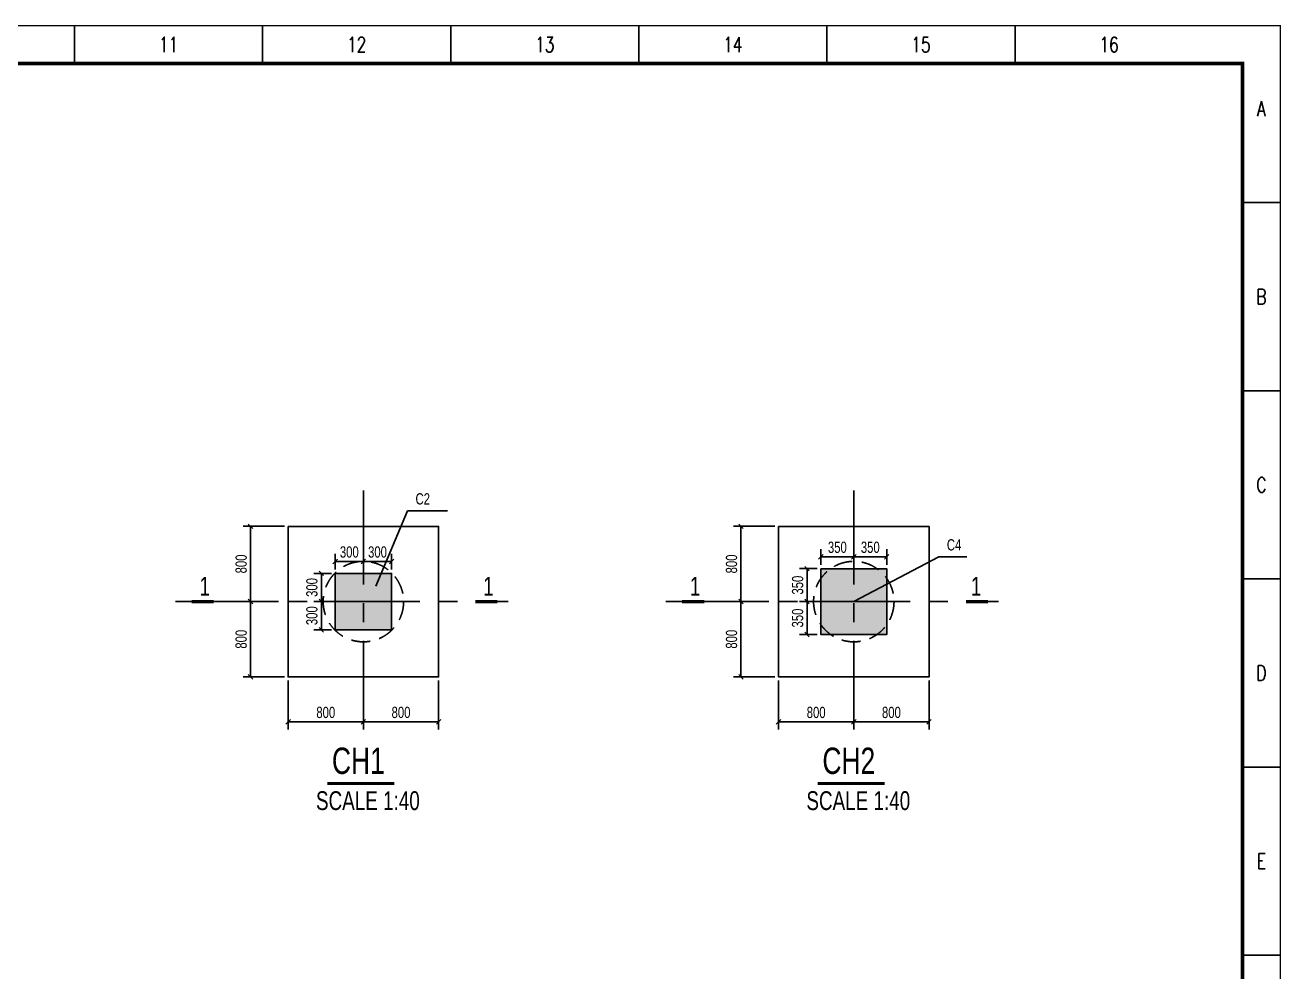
# Model space of a CAD drawing. Extents: x -84745 to 85, y -317996 to 13282.
# Drawn here: x -33296 to 85, y -283721 to -258561 of the extents above; entities that cross this region are included whole.
import ezdxf
from ezdxf.enums import TextEntityAlignment as Align

# ---------------------------------------------------------------- set-up
doc = ezdxf.new("R2010")
doc.units = 0
doc.header["$LTSCALE"] = 2000
doc.header["$MEASUREMENT"] = 0
doc.linetypes.add('CENTER', pattern=[2, 1.25, -0.25, 0.25, -0.25])
doc.linetypes.add('HIDDEN', pattern=[0.375, 0.25, -0.125])
doc.layers.get('0').update_dxf_attribs({"linetype": 'CONTINUOUS'})
doc.layers.get('DEFPOINTS').update_dxf_attribs({"linetype": 'CONTINUOUS'})
for name, color, linetype in [('1', 3, 'CONTINUOUS'), ('4', 2, 'CONTINUOUS'), ('7', 6, 'CONTINUOUS'), ('S_01', 3, 'CONTINUOUS'), ('S_02', 151, 'CENTER'), ('S_03_HIDD', 4, 'HIDDEN'), ('S_04', 2, 'CONTINUOUS'), ('TK', 1, 'CONTINUOUS')]:
    doc.layers.add(name, color=color, linetype=linetype)
doc.styles.add('KS', font='kstxt.shx', dxfattribs={"width": 0.75, "bigfont": 'kshz.shx'})
doc.styles.add('TK-HZ', font='txt.shx', dxfattribs={"width": 0.8, "bigfont": 'hztxt.shx'})
doc.dimstyles.new('KSDIM1', dxfattribs={"dimtxt": 300, "dimasz": 120, "dimexe": 200, "dimexo": 100, "dimgap": 100, "dimtad": 1, "dimdec": 0, "dimzin": 14, "dimdsep": 46, "dimtxsty": 'KS', "dimblk1": 'OBLIQUE', "dimblk2": 'OBLIQUE', "dimsah": 1, "dimcen": -900, "dimclrd": 7, "dimclre": 7, "dimclrt": 2, "dimazin": 3, "dimtfac": 1, "dimtdec": 0, "dimtix": 1, "dimtmove": 2, "dimatfit": 2, "dimfxl": 1, "dimtolj": 1, "dimtzin": 14, "dimlwd": -3, "dimarcsym": 0})

# ---------------------------------------------------------------- blocks, each defined once
blk = doc.blocks.new('_OBLIQUE')
at = {"color": 1}
blk.add_line((-0.5, -0.5), (0.5, 0.5), dxfattribs=at)
blk = doc.blocks.new('*D139')
at = {"layer": 'DEFPOINTS', "color": 0, "transparency": 16777216}
for p in [(-25422, -273880), (-25054, -273880), (-25054, -274630)]:
    blk.add_point(p, dxfattribs=at)
at = {"layer": 'S_04', "color": 7, "lineweight": -2, "transparency": 16777216}
for p, q in [((-25154, -273880), (-25622, -273880)), ((-25154, -274630), (-25622, -274630))]:
    blk.add_line(p, q, dxfattribs=at)
at = {"layer": 'S_04', "color": 7, "lineweight": -3, "transparency": 16777216}
blk.add_line((-25422, -274630), (-25422, -273880), dxfattribs=at)
at = {"layer": 'S_04', "color": 7, "linetype": 'ByBlock', "lineweight": -3, "transparency": 16777216, "xscale": 120, "yscale": 120, "zscale": 120}
for p, rotation in [((-25422, -273880), 90), ((-25422, -274630), 270)]:
    blk.add_blockref('_OBLIQUE', p, dxfattribs=dict(at, rotation=rotation))
at = {"layer": 'S_04', "color": 2, "transparency": 16777216, "insert": (-25672, -274255), "char_height": 300, "attachment_point": 5, "rotation": 90, "style": 'KS'}
blk.add_mtext('\\A1;300', dxfattribs=at)
blk = doc.blocks.new('*D140')
at = {"layer": 'DEFPOINTS', "color": 0, "transparency": 16777216}
for p in [(-24304, -272814), (-25054, -273130), (-24304, -273130)]:
    blk.add_point(p, dxfattribs=at)
at = {"layer": 'S_04', "color": 7, "lineweight": -2, "transparency": 16777216}
for p, q in [((-25054, -273030), (-25054, -272614)), ((-24304, -273030), (-24304, -272614))]:
    blk.add_line(p, q, dxfattribs=at)
at = {"layer": 'S_04', "color": 7, "lineweight": -3, "transparency": 16777216}
blk.add_line((-25054, -272814), (-24304, -272814), dxfattribs=at)
at = {"layer": 'S_04', "color": 7, "linetype": 'ByBlock', "lineweight": -3, "transparency": 16777216, "xscale": 120, "yscale": 120, "zscale": 120, "rotation": 180}
blk.add_blockref('_OBLIQUE', (-25054, -272814), dxfattribs=at)
at = {"layer": 'S_04', "color": 7, "linetype": 'ByBlock', "lineweight": -3, "transparency": 16777216, "xscale": 120, "yscale": 120, "zscale": 120}
blk.add_blockref('_OBLIQUE', (-24304, -272814), dxfattribs=at)
at = {"layer": 'S_04', "color": 2, "transparency": 16777216, "insert": (-24679, -272564), "char_height": 300, "attachment_point": 5, "style": 'KS'}
blk.add_mtext('\\A1;300', dxfattribs=at)
blk = doc.blocks.new('*D141')
at = {"layer": 'DEFPOINTS', "color": 0, "transparency": 16777216}
for p in [(-24304, -275880), (-22304, -275880), (-22304, -277077)]:
    blk.add_point(p, dxfattribs=at)
at = {"layer": 'S_04', "color": 7, "lineweight": -2, "transparency": 16777216}
for p, q in [((-24304, -275980), (-24304, -277277)), ((-22304, -275980), (-22304, -277277))]:
    blk.add_line(p, q, dxfattribs=at)
at = {"layer": 'S_04', "color": 7, "lineweight": -3, "transparency": 16777216}
blk.add_line((-24304, -277077), (-22304, -277077), dxfattribs=at)
at = {"layer": 'S_04', "color": 7, "linetype": 'ByBlock', "lineweight": -3, "transparency": 16777216, "xscale": 120, "yscale": 120, "zscale": 120, "rotation": 180}
blk.add_blockref('_OBLIQUE', (-24304, -277077), dxfattribs=at)
at = {"layer": 'S_04', "color": 7, "linetype": 'ByBlock', "lineweight": -3, "transparency": 16777216, "xscale": 120, "yscale": 120, "zscale": 120}
blk.add_blockref('_OBLIQUE', (-22304, -277077), dxfattribs=at)
at = {"layer": 'S_04', "color": 2, "transparency": 16777216, "insert": (-23304, -276827), "char_height": 300, "attachment_point": 5, "style": 'KS'}
blk.add_mtext('\\A1;800', dxfattribs=at)
blk = doc.blocks.new('*D142')
at = {"layer": 'DEFPOINTS', "color": 0, "transparency": 16777216}
for p in [(-27303, -271880), (-26304, -271880), (-26464, -273880)]:
    blk.add_point(p, dxfattribs=at)
at = {"layer": 'S_04', "color": 7, "lineweight": -2, "transparency": 16777216}
for p, q in [((-26404, -271880), (-27503, -271880)), ((-26564, -273880), (-27503, -273880))]:
    blk.add_line(p, q, dxfattribs=at)
at = {"layer": 'S_04', "color": 7, "lineweight": -3, "transparency": 16777216}
blk.add_line((-27303, -273880), (-27303, -271880), dxfattribs=at)
at = {"layer": 'S_04', "color": 7, "linetype": 'ByBlock', "lineweight": -3, "transparency": 16777216, "xscale": 120, "yscale": 120, "zscale": 120}
for p, rotation in [((-27303, -271880), 90), ((-27303, -273880), 270)]:
    blk.add_blockref('_OBLIQUE', p, dxfattribs=dict(at, rotation=rotation))
at = {"layer": 'S_04', "color": 2, "transparency": 16777216, "insert": (-27553, -272880), "char_height": 300, "attachment_point": 5, "rotation": 90, "style": 'KS'}
blk.add_mtext('\\A1;800', dxfattribs=at)
blk = doc.blocks.new('*D143')
at = {"layer": 'DEFPOINTS', "color": 0, "transparency": 16777216}
for p in [(-27303, -273880), (-26464, -273880), (-26304, -275880)]:
    blk.add_point(p, dxfattribs=at)
at = {"layer": 'S_04', "color": 7, "lineweight": -2, "transparency": 16777216}
for p, q in [((-26564, -273880), (-27503, -273880)), ((-26404, -275880), (-27503, -275880))]:
    blk.add_line(p, q, dxfattribs=at)
at = {"layer": 'S_04', "color": 7, "lineweight": -3, "transparency": 16777216}
blk.add_line((-27303, -275880), (-27303, -273880), dxfattribs=at)
at = {"layer": 'S_04', "color": 7, "linetype": 'ByBlock', "lineweight": -3, "transparency": 16777216, "xscale": 120, "yscale": 120, "zscale": 120}
for p, rotation in [((-27303, -273880), 90), ((-27303, -275880), 270)]:
    blk.add_blockref('_OBLIQUE', p, dxfattribs=dict(at, rotation=rotation))
at = {"layer": 'S_04', "color": 2, "transparency": 16777216, "insert": (-27553, -274880), "char_height": 300, "attachment_point": 5, "rotation": 90, "style": 'KS'}
blk.add_mtext('\\A1;800', dxfattribs=at)
blk = doc.blocks.new('*D144')
at = {"layer": 'DEFPOINTS', "color": 0, "transparency": 16777216}
for p in [(-26304, -275880), (-24304, -275880), (-24304, -277077)]:
    blk.add_point(p, dxfattribs=at)
at = {"layer": 'S_04', "color": 7, "lineweight": -2, "transparency": 16777216}
for p, q in [((-26304, -275980), (-26304, -277277)), ((-24304, -275980), (-24304, -277277))]:
    blk.add_line(p, q, dxfattribs=at)
at = {"layer": 'S_04', "color": 7, "lineweight": -3, "transparency": 16777216}
blk.add_line((-26304, -277077), (-24304, -277077), dxfattribs=at)
at = {"layer": 'S_04', "color": 7, "linetype": 'ByBlock', "lineweight": -3, "transparency": 16777216, "xscale": 120, "yscale": 120, "zscale": 120, "rotation": 180}
blk.add_blockref('_OBLIQUE', (-26304, -277077), dxfattribs=at)
at = {"layer": 'S_04', "color": 7, "linetype": 'ByBlock', "lineweight": -3, "transparency": 16777216, "xscale": 120, "yscale": 120, "zscale": 120}
blk.add_blockref('_OBLIQUE', (-24304, -277077), dxfattribs=at)
at = {"layer": 'S_04', "color": 2, "transparency": 16777216, "insert": (-25304, -276827), "char_height": 300, "attachment_point": 5, "style": 'KS'}
blk.add_mtext('\\A1;800', dxfattribs=at)
blk = doc.blocks.new('*D145')
at = {"layer": 'DEFPOINTS', "color": 0, "transparency": 16777216}
for p in [(-24304, -272814), (-24304, -273130), (-23554, -273130)]:
    blk.add_point(p, dxfattribs=at)
at = {"layer": 'S_04', "color": 7, "lineweight": -2, "transparency": 16777216}
for p, q in [((-24304, -273030), (-24304, -272614)), ((-23554, -273030), (-23554, -272614))]:
    blk.add_line(p, q, dxfattribs=at)
at = {"layer": 'S_04', "color": 7, "lineweight": -3, "transparency": 16777216}
blk.add_line((-23554, -272814), (-24304, -272814), dxfattribs=at)
at = {"layer": 'S_04', "color": 7, "linetype": 'ByBlock', "lineweight": -3, "transparency": 16777216, "xscale": 120, "yscale": 120, "zscale": 120, "rotation": 180}
blk.add_blockref('_OBLIQUE', (-24304, -272814), dxfattribs=at)
at = {"layer": 'S_04', "color": 7, "linetype": 'ByBlock', "lineweight": -3, "transparency": 16777216, "xscale": 120, "yscale": 120, "zscale": 120}
blk.add_blockref('_OBLIQUE', (-23554, -272814), dxfattribs=at)
at = {"layer": 'S_04', "color": 2, "transparency": 16777216, "insert": (-23929, -272564), "char_height": 300, "attachment_point": 5, "style": 'KS'}
blk.add_mtext('\\A1;300', dxfattribs=at)
blk = doc.blocks.new('*D146')
at = {"layer": 'DEFPOINTS', "color": 0, "transparency": 16777216}
for p in [(-25054, -273130), (-25422, -273880), (-25054, -273880)]:
    blk.add_point(p, dxfattribs=at)
at = {"layer": 'S_04', "color": 7, "lineweight": -2, "transparency": 16777216}
for p, q in [((-25154, -273130), (-25622, -273130)), ((-25154, -273880), (-25622, -273880))]:
    blk.add_line(p, q, dxfattribs=at)
at = {"layer": 'S_04', "color": 7, "lineweight": -3, "transparency": 16777216}
blk.add_line((-25422, -273130), (-25422, -273880), dxfattribs=at)
at = {"layer": 'S_04', "color": 7, "linetype": 'ByBlock', "lineweight": -3, "transparency": 16777216, "xscale": 120, "yscale": 120, "zscale": 120}
for p, rotation in [((-25422, -273130), 90), ((-25422, -273880), 270)]:
    blk.add_blockref('_OBLIQUE', p, dxfattribs=dict(at, rotation=rotation))
at = {"layer": 'S_04', "color": 2, "transparency": 16777216, "insert": (-25672, -273505), "char_height": 300, "attachment_point": 5, "rotation": 90, "style": 'KS'}
blk.add_mtext('\\A1;300', dxfattribs=at)
blk = doc.blocks.new('A1-1')
at = {"layer": 'TK', "color": 7}
for p, q in [((52050, 58400), (52050, 59400)), ((57050, 58400), (57050, 59400)), ((62050, 58400), (62050, 59400)), ((67050, 58400), (67050, 59400)), ((72050, 58400), (72050, 59400)), ((77050, 58400), (77050, 59400)), ((83100, 54700), (84100, 54700)), ((83100, 49700), (84100, 49700)), ((83100, 44700), (84100, 44700)), ((83100, 39700), (84100, 39700)), ((83100, 34700), (84100, 34700))]:
    blk.add_line(p, q, dxfattribs=at)
for points, const_width in [([(0, 0), (84100, 0), (84100, 59400), (0, 59400)], 35), ([(2500, 1000), (83100, 1000), (83100, 58400), (2500, 58400)], 100)]:
    blk.add_lwpolyline(points, close=True, dxfattribs=dict(at, const_width=const_width))
at = {"layer": 'TK', "color": 7, "style": 'TK-HZ', "width": 0.75}
for s, p in [('11', (54550, 58900)), ('12', (59550, 58900)), ('13', (64550, 58900)), ('14', (69550, 58900)), ('15', (74550, 58900)), ('16', (79550, 58900)), ('A', (83600, 57200)), ('B', (83600, 52200)), ('C', (83600, 47200)), ('D', (83600, 42200)), ('E', (83600, 37200))]:
    blk.add_text(s, height=400, dxfattribs=at).set_placement(p, align=Align.MIDDLE_CENTER)
blk = doc.blocks.new('*D249')
at = {"layer": 'DEFPOINTS', "color": 0, "transparency": 16777216}
for p in [(-12510, -273880), (-12143, -273880), (-12143, -274755)]:
    blk.add_point(p, dxfattribs=at)
at = {"layer": 'S_04', "color": 7, "lineweight": -2, "transparency": 16777216}
for p, q in [((-12243, -273880), (-12710, -273880)), ((-12243, -274755), (-12710, -274755))]:
    blk.add_line(p, q, dxfattribs=at)
at = {"layer": 'S_04', "color": 7, "lineweight": -3, "transparency": 16777216}
blk.add_line((-12510, -274755), (-12510, -273880), dxfattribs=at)
at = {"layer": 'S_04', "color": 7, "linetype": 'ByBlock', "lineweight": -3, "transparency": 16777216, "xscale": 120, "yscale": 120, "zscale": 120}
for p, rotation in [((-12510, -273880), 90), ((-12510, -274755), 270)]:
    blk.add_blockref('_OBLIQUE', p, dxfattribs=dict(at, rotation=rotation))
at = {"layer": 'S_04', "color": 2, "transparency": 16777216, "insert": (-12760, -274318), "char_height": 300, "attachment_point": 5, "rotation": 90, "style": 'KS'}
blk.add_mtext('\\A1;350', dxfattribs=at)
blk = doc.blocks.new('*D250')
at = {"layer": 'DEFPOINTS', "color": 0, "transparency": 16777216}
for p in [(-11268, -272689), (-12143, -273005), (-11268, -273005)]:
    blk.add_point(p, dxfattribs=at)
at = {"layer": 'S_04', "color": 7, "lineweight": -2, "transparency": 16777216}
for p, q in [((-12143, -272905), (-12143, -272489)), ((-11268, -272905), (-11268, -272489))]:
    blk.add_line(p, q, dxfattribs=at)
at = {"layer": 'S_04', "color": 7, "lineweight": -3, "transparency": 16777216}
blk.add_line((-12143, -272689), (-11268, -272689), dxfattribs=at)
at = {"layer": 'S_04', "color": 7, "linetype": 'ByBlock', "lineweight": -3, "transparency": 16777216, "xscale": 120, "yscale": 120, "zscale": 120, "rotation": 180}
blk.add_blockref('_OBLIQUE', (-12143, -272689), dxfattribs=at)
at = {"layer": 'S_04', "color": 7, "linetype": 'ByBlock', "lineweight": -3, "transparency": 16777216, "xscale": 120, "yscale": 120, "zscale": 120}
blk.add_blockref('_OBLIQUE', (-11268, -272689), dxfattribs=at)
at = {"layer": 'S_04', "color": 2, "transparency": 16777216, "insert": (-11705, -272439), "char_height": 300, "attachment_point": 5, "style": 'KS'}
blk.add_mtext('\\A1;350', dxfattribs=at)
blk = doc.blocks.new('*D251')
at = {"layer": 'DEFPOINTS', "color": 0, "transparency": 16777216}
for p in [(-11268, -275880), (-9268, -275880), (-9268, -277077)]:
    blk.add_point(p, dxfattribs=at)
at = {"layer": 'S_04', "color": 7, "lineweight": -2, "transparency": 16777216}
for p, q in [((-11268, -275980), (-11268, -277277)), ((-9268, -275980), (-9268, -277277))]:
    blk.add_line(p, q, dxfattribs=at)
at = {"layer": 'S_04', "color": 7, "lineweight": -3, "transparency": 16777216}
blk.add_line((-11268, -277077), (-9268, -277077), dxfattribs=at)
at = {"layer": 'S_04', "color": 7, "linetype": 'ByBlock', "lineweight": -3, "transparency": 16777216, "xscale": 120, "yscale": 120, "zscale": 120, "rotation": 180}
blk.add_blockref('_OBLIQUE', (-11268, -277077), dxfattribs=at)
at = {"layer": 'S_04', "color": 7, "linetype": 'ByBlock', "lineweight": -3, "transparency": 16777216, "xscale": 120, "yscale": 120, "zscale": 120}
blk.add_blockref('_OBLIQUE', (-9268, -277077), dxfattribs=at)
at = {"layer": 'S_04', "color": 2, "transparency": 16777216, "insert": (-10268, -276827), "char_height": 300, "attachment_point": 5, "style": 'KS'}
blk.add_mtext('\\A1;800', dxfattribs=at)
blk = doc.blocks.new('*D252')
at = {"layer": 'DEFPOINTS', "color": 0, "transparency": 16777216}
for p in [(-14267, -271880), (-13268, -271880), (-13428, -273880)]:
    blk.add_point(p, dxfattribs=at)
at = {"layer": 'S_04', "color": 7, "lineweight": -2, "transparency": 16777216}
for p, q in [((-13368, -271880), (-14467, -271880)), ((-13528, -273880), (-14467, -273880))]:
    blk.add_line(p, q, dxfattribs=at)
at = {"layer": 'S_04', "color": 7, "lineweight": -3, "transparency": 16777216}
blk.add_line((-14267, -273880), (-14267, -271880), dxfattribs=at)
at = {"layer": 'S_04', "color": 7, "linetype": 'ByBlock', "lineweight": -3, "transparency": 16777216, "xscale": 120, "yscale": 120, "zscale": 120}
for p, rotation in [((-14267, -271880), 90), ((-14267, -273880), 270)]:
    blk.add_blockref('_OBLIQUE', p, dxfattribs=dict(at, rotation=rotation))
at = {"layer": 'S_04', "color": 2, "transparency": 16777216, "insert": (-14517, -272880), "char_height": 300, "attachment_point": 5, "rotation": 90, "style": 'KS'}
blk.add_mtext('\\A1;800', dxfattribs=at)
blk = doc.blocks.new('*D253')
at = {"layer": 'DEFPOINTS', "color": 0, "transparency": 16777216}
for p in [(-14267, -273880), (-13428, -273880), (-13268, -275880)]:
    blk.add_point(p, dxfattribs=at)
at = {"layer": 'S_04', "color": 7, "lineweight": -2, "transparency": 16777216}
for p, q in [((-13528, -273880), (-14467, -273880)), ((-13368, -275880), (-14467, -275880))]:
    blk.add_line(p, q, dxfattribs=at)
at = {"layer": 'S_04', "color": 7, "lineweight": -3, "transparency": 16777216}
blk.add_line((-14267, -275880), (-14267, -273880), dxfattribs=at)
at = {"layer": 'S_04', "color": 7, "linetype": 'ByBlock', "lineweight": -3, "transparency": 16777216, "xscale": 120, "yscale": 120, "zscale": 120}
for p, rotation in [((-14267, -273880), 90), ((-14267, -275880), 270)]:
    blk.add_blockref('_OBLIQUE', p, dxfattribs=dict(at, rotation=rotation))
at = {"layer": 'S_04', "color": 2, "transparency": 16777216, "insert": (-14517, -274880), "char_height": 300, "attachment_point": 5, "rotation": 90, "style": 'KS'}
blk.add_mtext('\\A1;800', dxfattribs=at)
blk = doc.blocks.new('*D254')
at = {"layer": 'DEFPOINTS', "color": 0, "transparency": 16777216}
for p in [(-13268, -275880), (-11268, -275880), (-11268, -277077)]:
    blk.add_point(p, dxfattribs=at)
at = {"layer": 'S_04', "color": 7, "lineweight": -2, "transparency": 16777216}
for p, q in [((-13268, -275980), (-13268, -277277)), ((-11268, -275980), (-11268, -277277))]:
    blk.add_line(p, q, dxfattribs=at)
at = {"layer": 'S_04', "color": 7, "lineweight": -3, "transparency": 16777216}
blk.add_line((-13268, -277077), (-11268, -277077), dxfattribs=at)
at = {"layer": 'S_04', "color": 7, "linetype": 'ByBlock', "lineweight": -3, "transparency": 16777216, "xscale": 120, "yscale": 120, "zscale": 120, "rotation": 180}
blk.add_blockref('_OBLIQUE', (-13268, -277077), dxfattribs=at)
at = {"layer": 'S_04', "color": 7, "linetype": 'ByBlock', "lineweight": -3, "transparency": 16777216, "xscale": 120, "yscale": 120, "zscale": 120}
blk.add_blockref('_OBLIQUE', (-11268, -277077), dxfattribs=at)
at = {"layer": 'S_04', "color": 2, "transparency": 16777216, "insert": (-12268, -276827), "char_height": 300, "attachment_point": 5, "style": 'KS'}
blk.add_mtext('\\A1;800', dxfattribs=at)
blk = doc.blocks.new('*D255')
at = {"layer": 'DEFPOINTS', "color": 0, "transparency": 16777216}
for p in [(-11268, -272689), (-11268, -273005), (-10393, -273005)]:
    blk.add_point(p, dxfattribs=at)
at = {"layer": 'S_04', "color": 7, "lineweight": -2, "transparency": 16777216}
for p, q in [((-11268, -272905), (-11268, -272489)), ((-10393, -272905), (-10393, -272489))]:
    blk.add_line(p, q, dxfattribs=at)
at = {"layer": 'S_04', "color": 7, "lineweight": -3, "transparency": 16777216}
blk.add_line((-10393, -272689), (-11268, -272689), dxfattribs=at)
at = {"layer": 'S_04', "color": 7, "linetype": 'ByBlock', "lineweight": -3, "transparency": 16777216, "xscale": 120, "yscale": 120, "zscale": 120, "rotation": 180}
blk.add_blockref('_OBLIQUE', (-11268, -272689), dxfattribs=at)
at = {"layer": 'S_04', "color": 7, "linetype": 'ByBlock', "lineweight": -3, "transparency": 16777216, "xscale": 120, "yscale": 120, "zscale": 120}
blk.add_blockref('_OBLIQUE', (-10393, -272689), dxfattribs=at)
at = {"layer": 'S_04', "color": 2, "transparency": 16777216, "insert": (-10830, -272439), "char_height": 300, "attachment_point": 5, "style": 'KS'}
blk.add_mtext('\\A1;350', dxfattribs=at)
blk = doc.blocks.new('*D256')
at = {"layer": 'DEFPOINTS', "color": 0, "transparency": 16777216}
for p in [(-12143, -273005), (-12510, -273880), (-12143, -273880)]:
    blk.add_point(p, dxfattribs=at)
at = {"layer": 'S_04', "color": 7, "lineweight": -2, "transparency": 16777216}
for p, q in [((-12243, -273005), (-12710, -273005)), ((-12243, -273880), (-12710, -273880))]:
    blk.add_line(p, q, dxfattribs=at)
at = {"layer": 'S_04', "color": 7, "lineweight": -3, "transparency": 16777216}
blk.add_line((-12510, -273005), (-12510, -273880), dxfattribs=at)
at = {"layer": 'S_04', "color": 7, "linetype": 'ByBlock', "lineweight": -3, "transparency": 16777216, "xscale": 120, "yscale": 120, "zscale": 120}
for p, rotation in [((-12510, -273005), 90), ((-12510, -273880), 270)]:
    blk.add_blockref('_OBLIQUE', p, dxfattribs=dict(at, rotation=rotation))
at = {"layer": 'S_04', "color": 2, "transparency": 16777216, "insert": (-12760, -273443), "char_height": 300, "attachment_point": 5, "rotation": 90, "style": 'KS'}
blk.add_mtext('\\A1;350', dxfattribs=at)

msp = doc.modelspace()

# ---------------------------------------------------------------- hatches: boundary and pattern name
at = {"layer": '7'}
for points in [[(-10392.736, -273005.341), (-12142.736, -273005.341), (-12142.736, -274755.341), (-10392.736, -274755.341)], [(-23554.41, -273130.341), (-25054.41, -273130.341), (-25054.41, -274630.341), (-23554.41, -274630.341)]]:
    msp.add_hatch(color=256, dxfattribs=at).paths.add_polyline_path(points)

# ---------------------------------------------------------------- linework, layer by layer
at = {"layer": '1'}
for points in [[(-26304.41, -271880.341), (-22304.41, -271880.341), (-22304.41, -275880.341), (-26304.41, -275880.341)], [(-13267.736, -271880.341), (-9267.736, -271880.341), (-9267.736, -275880.341), (-13267.736, -275880.341)], [(-12142.736, -273005.341), (-10392.736, -273005.341), (-10392.736, -274755.341), (-12142.736, -274755.341)], [(-25054.41, -273130.341), (-23554.41, -273130.341), (-23554.41, -274630.341), (-25054.41, -274630.341)]]:
    msp.add_lwpolyline(points, close=True, dxfattribs=at)
at = {"layer": '4'}
for p, q in [((-23973.38, -273472.451), (-23130.549, -271467.772)), ((-23130.549, -271467.772), (-22068.052, -271467.772)), ((-11267.736, -273880.341), (-9006.324, -272689.707)), ((-9006.324, -272689.707), (-8262.105, -272689.707))]:
    msp.add_line(p, q, dxfattribs=at)
at = {"layer": '4', "const_width": 90}
for points in [[(-28873.38, -273880.341), (-28280.628, -273880.341)], [(-21326.109, -273880.341), (-20740.865, -273880.341)], [(-15836.706, -273880.341), (-15243.954, -273880.341)], [(-8289.435, -273880.341), (-7704.191, -273880.341)]]:
    msp.add_lwpolyline(points, dxfattribs=at)
at = {"layer": 'S_01', "const_width": 80}
for points in [[(-25265.41, -278718.752), (-23481.723, -278718.752)], [(-12228.736, -278718.752), (-10445.049, -278718.752)]]:
    msp.add_lwpolyline(points, dxfattribs=at)
at = {"layer": 'S_02'}
for p, q in [((-24304.41, -270926.025), (-24304.41, -277277.118)), ((-11267.736, -270926.025), (-11267.736, -277277.118)), ((-29302.454, -273880.341), (-20458.087, -273880.341)), ((-16265.78, -273880.341), (-7421.413, -273880.341))]:
    msp.add_line(p, q, dxfattribs=at)
at = {"layer": 'S_03_HIDD'}
for centre in [(-24304.41, -273880.341), (-11267.736, -273880.341)]:
    msp.add_circle(centre, 1069.27, dxfattribs=at)

# ---------------------------------------------------------------- block references
at = {"layer": 'TK', "color": 7}
msp.add_blockref('A1-1', (-84032.181, -317978.064), dxfattribs=at)

# ---------------------------------------------------------------- texts
at = {"layer": '4', "style": 'KS', "width": 0.75}
for s, height, p in [('C2', 300, (-22918.672, -271300.208)), ('C4', 300, (-8794.447, -272522.143)), ('1', 500, (-28660.603, -273722.481)), ('1', 500, (-21118.325, -273722.481)), ('1', 500, (-15623.929, -273722.481)), ('1', 500, (-8156.8, -273722.481)), ('CH1', 700, (-25139.42, -278460.592)), ('CH2', 700, (-12102.746, -278460.592)), ('SCALE 1:40', 500, (-25564.62, -279420.17)), ('SCALE 1:40', 500, (-12527.946, -279420.17))]:
    msp.add_text(s, height=height, dxfattribs=at).set_placement(p)

# ---------------------------------------------------------------- dimensions: what is measured, and where the dimension line sits
at = {"layer": 'S_04'}
for base, p1, p2, override, picture, middle in [((-27303.242, -271880.341), (-26464.41, -273880.341), (-26304.41, -271880.341), {"dimlfac": 0.4, "dimzin": 8}, '*D142', (-27553.242, -272880.341)), ((-14266.568, -271880.341), (-13427.736, -273880.341), (-13267.736, -271880.341), {"dimlfac": 0.4, "dimzin": 8}, '*D252', (-14516.568, -272880.341)), ((-27303.242, -273880.341), (-26304.41, -275880.341), (-26464.41, -273880.341), {"dimlfac": 0.4, "dimzin": 8, "dimtxsty": 'KS'}, '*D143', (-27553.242, -274880.341)), ((-14266.568, -273880.341), (-13267.736, -275880.341), (-13427.736, -273880.341), {"dimlfac": 0.4, "dimzin": 8, "dimtxsty": 'KS'}, '*D253', (-14516.568, -274880.341))]:
    dim = msp.add_linear_dim(base=base, p1=p1, p2=p2, angle=90, dimstyle='KSDIM1', override=override, dxfattribs=at)
    dim.commit()
    dim.dimension.update_dxf_attribs({"geometry": picture, "text_midpoint": middle})
for p1, p2, distance, override, picture, middle in [((-25054.41, -273130.341), (-24304.41, -273130.341), 316.436, {"dimlfac": 0.4, "dimzin": 8}, '*D140', (-24679.41, -272563.906)), ((-23554.41, -273130.341), (-24304.41, -273130.341), -316.436, {"dimlfac": 0.4, "dimzin": 8}, '*D145', (-23929.41, -272563.906)), ((-12142.736, -273005.341), (-11267.736, -273005.341), 316.436, {"dimlfac": 0.4, "dimzin": 8}, '*D250', (-11705.236, -272438.906)), ((-10392.736, -273005.341), (-11267.736, -273005.341), -316.436, {"dimlfac": 0.4, "dimzin": 8}, '*D255', (-10830.236, -272438.906)), ((-12142.736, -273005.341), (-12142.736, -273880.341), -367.736, {"dimlfac": 0.4, "dimzin": 8, "dimtxsty": 'KS'}, '*D256', (-12760.472, -273442.841)), ((-25054.41, -273130.341), (-25054.41, -273880.341), -367.736, {"dimlfac": 0.4, "dimzin": 8, "dimtxsty": 'KS'}, '*D146', (-25672.146, -273505.341)), ((-25054.41, -274630.341), (-25054.41, -273880.341), 367.736, {"dimlfac": 0.4, "dimzin": 8, "dimtxsty": 'KS'}, '*D139', (-25672.146, -274255.341)), ((-12142.736, -274755.341), (-12142.736, -273880.341), 367.736, {"dimlfac": 0.4, "dimzin": 8, "dimtxsty": 'KS'}, '*D249', (-12760.472, -274317.841)), ((-26304.41, -275880.341), (-24304.41, -275880.341), -1196.777, {"dimlfac": 0.4, "dimzin": 8, "dimtxsty": 'KS'}, '*D144', (-25304.41, -276827.118)), ((-13267.736, -275880.341), (-11267.736, -275880.341), -1196.777, {"dimlfac": 0.4, "dimzin": 8, "dimtxsty": 'KS'}, '*D254', (-12267.736, -276827.118))]:
    dim = msp.add_aligned_dim(p1=p1, p2=p2, distance=distance, dimstyle='KSDIM1', override=override, dxfattribs=at)
    dim.commit()
    dim.dimension.update_dxf_attribs({"geometry": picture, "text_midpoint": middle})
for base, p1, p2, picture, middle in [((-22304.41, -277077.118), (-24304.41, -275880.341), (-22304.41, -275880.341), '*D141', (-23304.41, -276827.118)), ((-9267.736, -277077.118), (-11267.736, -275880.341), (-9267.736, -275880.341), '*D251', (-10267.736, -276827.118))]:
    dim = msp.add_linear_dim(base=base, p1=p1, p2=p2, dimstyle='KSDIM1', override={"dimlfac": 0.4, "dimzin": 8, "dimtxsty": 'KS'}, dxfattribs=at)
    dim.commit()
    dim.dimension.update_dxf_attribs({"geometry": picture, "text_midpoint": middle})

doc.saveas('drawing.dxf')
